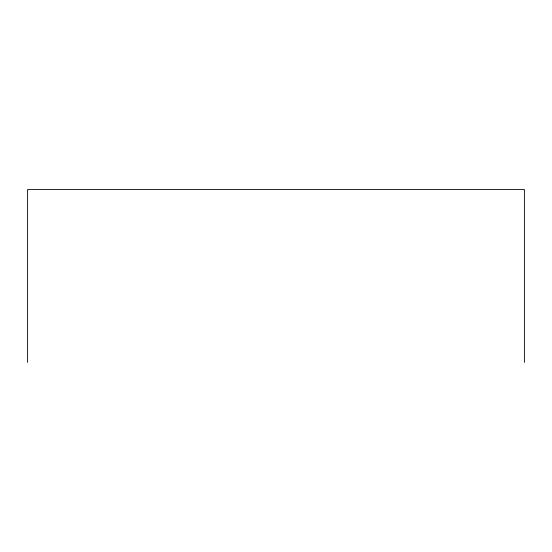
<?xml version="1.0" encoding="UTF-8"?>
<svg xmlns="http://www.w3.org/2000/svg" width="552" height="552" viewBox="0 0 552 552"><rect width="100%" height="100%" fill="white"/><g stroke="black" fill="none" stroke-linecap="round" stroke-linejoin="round"><path stroke-width="0.83" d="M524.4 362.457L524.4 189.543L27.6 189.543L27.6 362.457"/></g></svg>
